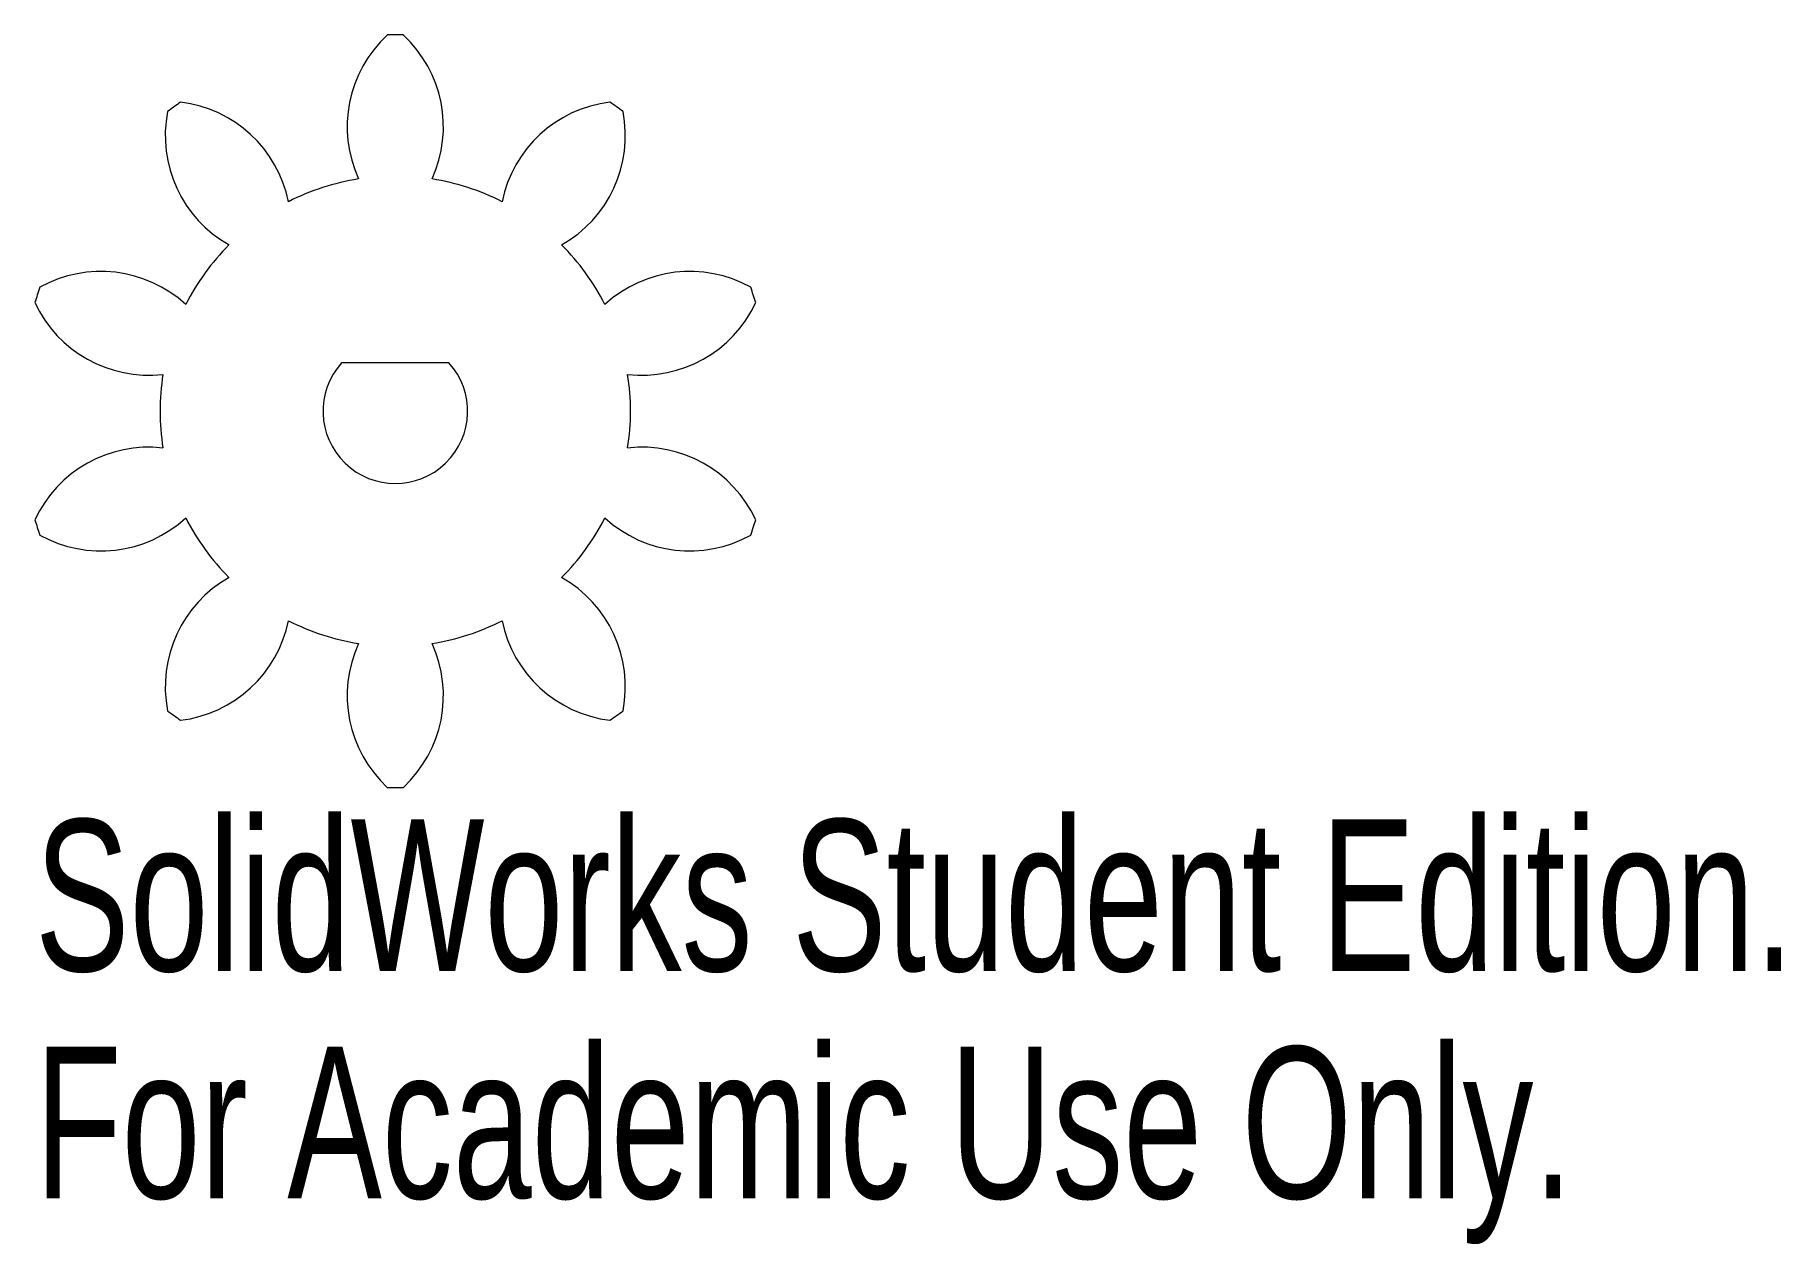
# Model space of a CAD drawing. Header units: millimetres. Extents: x -11.5 to 44.2, y -26.6 to 12.
import ezdxf

# ---------------------------------------------------------------- set-up
doc = ezdxf.new("R2010")
doc.units = ezdxf.units.MM
doc.styles.add('SLDTEXTSTYLE0', font='TXT', dxfattribs={"width": 0.7})

msp = doc.modelspace()

# ---------------------------------------------------------------- linework, layer by layer
at = {"color": 7, "linetype": 'Continuous', "lineweight": 15}
msp.add_line((1.711, 1.545), (-1.711, 1.545), dxfattribs=at)
for centre, radius, start, end in [((2.466, 9.067), 4, 132.9082, 204.5304), ((0, 0), 12, 88.7734, 91.2266), ((-2.466, 9.067), 4, 335.4696, 47.0918), ((-3.334, 8.785), 4, 168.9082, 240.5304), ((0, 0), 12, 124.7734, 127.2266), ((-7.325, 5.886), 4, 11.4696, 83.0918), ((7.325, 5.886), 4, 96.9082, 168.5304), ((3.334, 8.785), 4, 299.4696, 11.0918), ((0, 0), 12, 52.7734, 55.2266), ((0, 0), 7.499, 98.9957, 117.0043), ((0, 0), 7.499, 62.9957, 81.0043), ((0, 0), 7.499, 134.9957, 153.0043), ((0, 0), 7.499, 26.9957, 45.0043), ((-9.386, 0.456), 4, 47.4696, 119.0918), ((9.386, 0.456), 4, 60.9082, 132.5304), ((0, 0), 12, 160.7734, 163.2266), ((0, 0), 12, 16.7734, 19.2266), ((-7.862, 5.148), 4, 204.9082, 276.5304), ((7.862, 5.148), 4, 263.4696, 335.0918), ((0, 0), 7.499, 170.9957, 189.0043), ((0, 0), 2.305, 137.9112, 42.0888), ((0, 0), 7.499, 350.9957, 9.0043), ((-7.862, -5.148), 4, 83.4696, 155.0918), ((7.862, -5.148), 4, 24.9082, 96.5304), ((0, 0), 12, 196.7734, 199.2266), ((-9.386, -0.456), 4, 240.9082, 312.5304), ((0, 0), 7.499, 206.9957, 225.0043), ((0, 0), 7.499, 314.9957, 333.0043), ((9.386, -0.456), 4, 227.4696, 299.0918), ((0, 0), 12, 340.7734, 343.2266), ((-3.334, -8.785), 4, 119.4696, 191.0918), ((3.334, -8.785), 4, 348.9082, 60.5304), ((-7.325, -5.886), 4, 276.9082, 348.5304), ((0, 0), 7.499, 242.9957, 261.0043), ((0, 0), 7.499, 278.9957, 297.0043), ((7.325, -5.886), 4, 191.4696, 263.0918), ((2.466, -9.067), 4, 155.4696, 227.0918), ((-2.466, -9.067), 4, 312.9082, 24.5304), ((0, 0), 12, 232.7734, 235.2266), ((0, 0), 12, 304.7734, 307.2266), ((0, 0), 12, 268.7734, 271.2266)]:
    msp.add_arc(centre, radius, start, end, dxfattribs=at)

# ---------------------------------------------------------------- texts
at = {"color": 7, "linetype": 'Continuous', "char_height": 4.83362, "attachment_point": 1, "style": 'SLDTEXTSTYLE0'}
for s, insert in [('SolidWorks Student Edition.', (-11.489, -13.02)), ('For Academic Use Only.', (-11.489, -20.27))]:
    msp.add_mtext(s, dxfattribs=dict(at, insert=insert))

doc.saveas('drawing.dxf')
